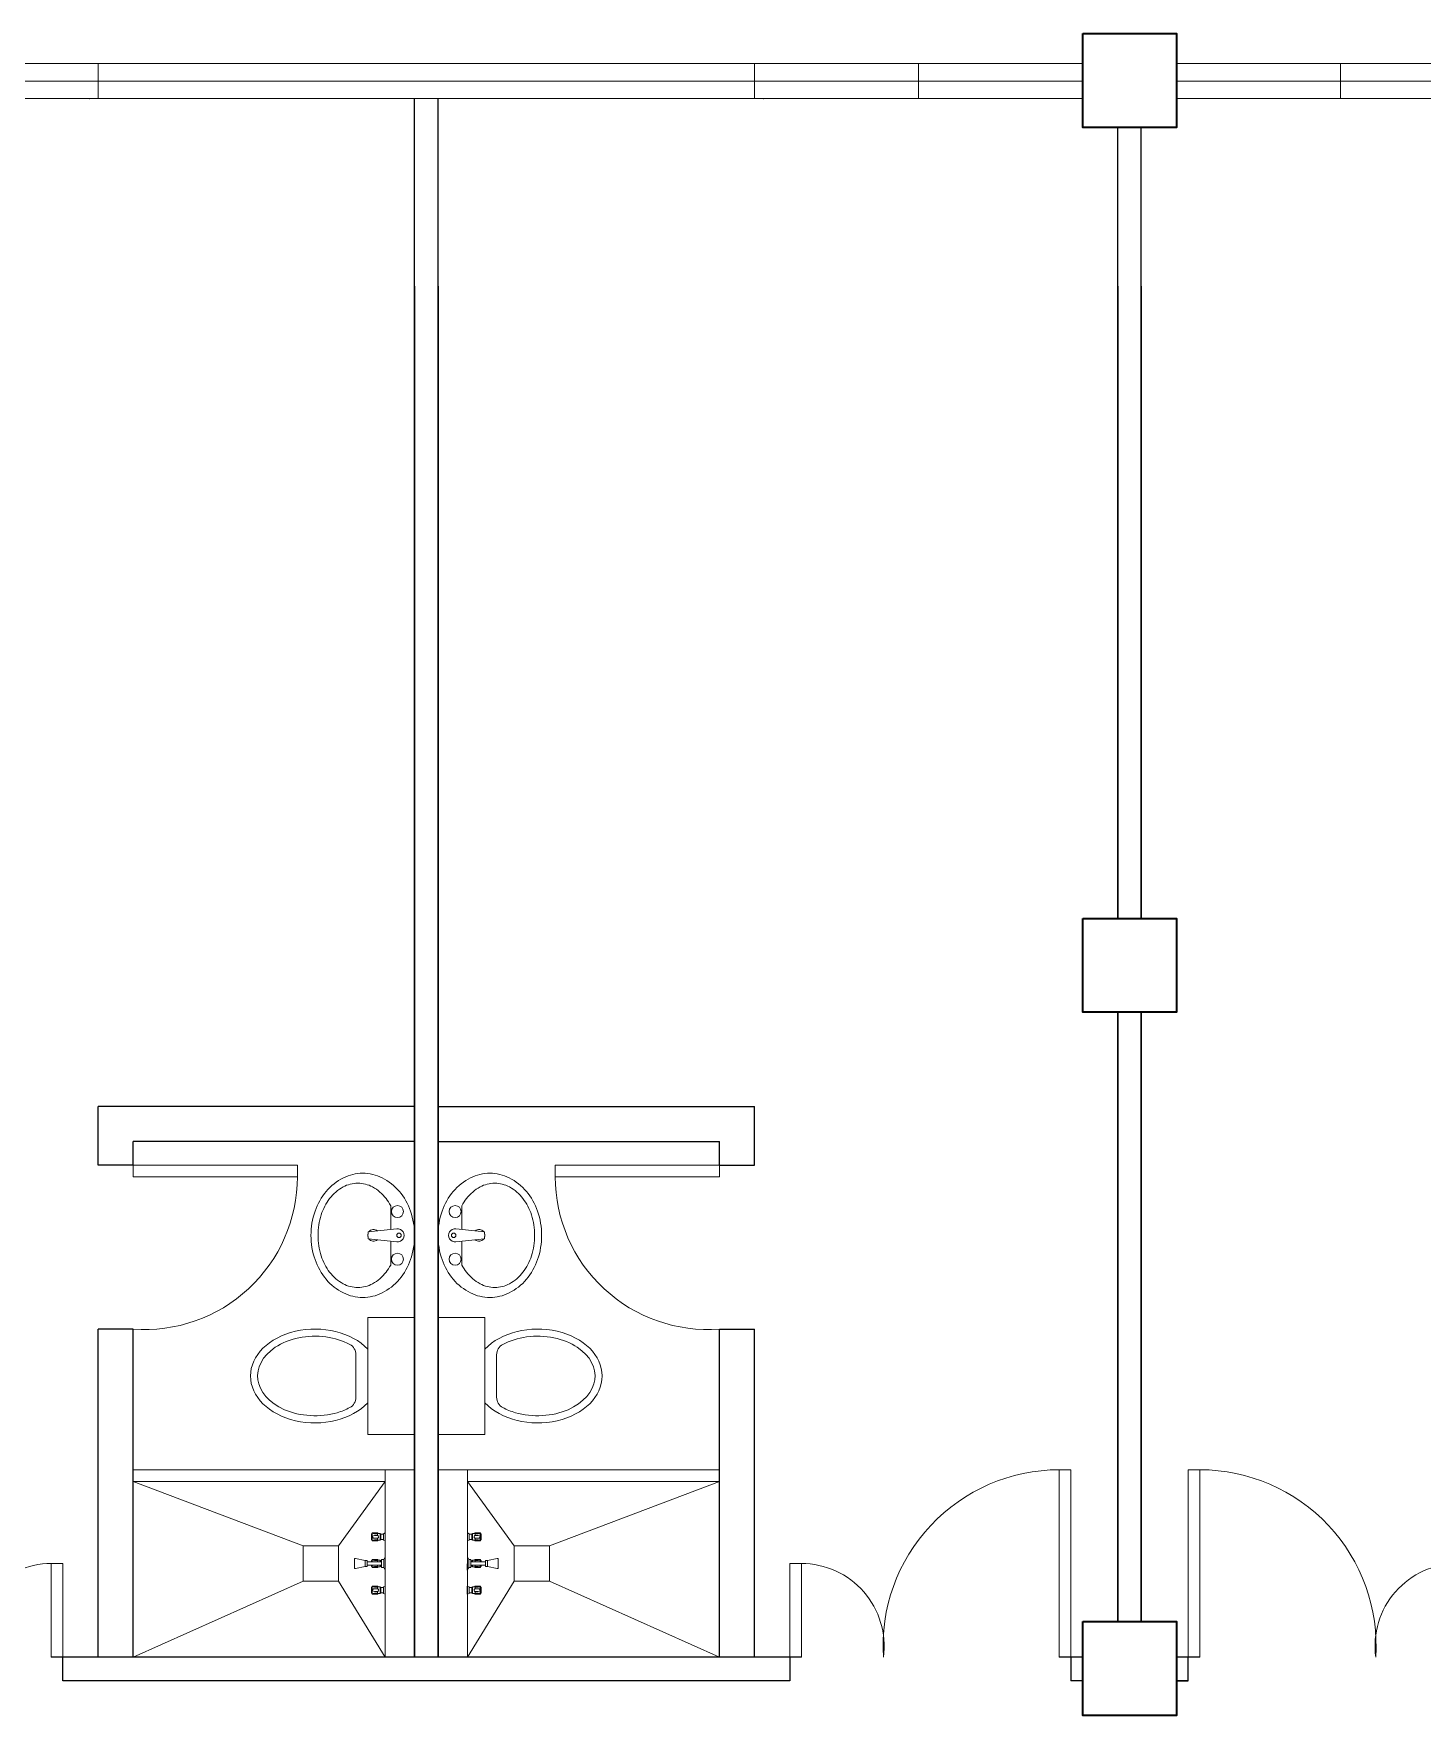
# Model space of a CAD drawing. Header units: millimetres. Extents: x 63005 to 126950, y 36019 to 74749.
# Drawn here: x 63209.08 to 63215, y 36172.58 to 36179.76 of the extents above; entities that cross this region are included whole.
import ezdxf

# ---------------------------------------------------------------- set-up
doc = ezdxf.new("R2010")
doc.units = ezdxf.units.MM
doc.header["$LTSCALE"] = 0.04

msp = doc.modelspace()

# ---------------------------------------------------------------- linework, layer by layer
at = {"color": 8, "linetype": 'ByBlock', "lineweight": 9}
for p, q in [((63208.718, 36179.6284), (63209.918, 36179.6284)), ((63209.3554, 36179.4784), (63209.3554, 36179.6284)), ((63209.918, 36179.6284), (63210.6805, 36179.6284)), ((63210.8305, 36179.6284), (63210.6805, 36179.6284)), ((63211.593, 36179.6284), (63210.8305, 36179.6284)), ((63212.793, 36179.6284), (63211.593, 36179.6284)), ((63212.1554, 36179.6284), (63212.1554, 36179.4784)), ((63212.793, 36179.6284), (63213.5554, 36179.6284)), ((63212.8554, 36179.6284), (63212.8554, 36179.4784)), ((63213.9554, 36179.6284), (63213.9555, 36179.6284)), ((63214.718, 36179.6284), (63213.9555, 36179.6284)), ((63214.6554, 36179.6284), (63214.6554, 36179.4784)), ((63214.718, 36179.6284), (63215.918, 36179.6284)), ((63209.3554, 36179.5534), (63207.9554, 36179.5534)), ((63209.3554, 36179.5534), (63212.1554, 36179.5534)), ((63213.5554, 36179.5534), (63212.1554, 36179.5534)), ((63215.3554, 36179.5534), (63213.9554, 36179.5534)), ((63213.5554, 36179.4784), (63207.9554, 36179.4784)), ((63209.1805, 36179.4784), (63209.918, 36179.4784)), ((63209.918, 36179.4784), (63210.6805, 36179.4784)), ((63211.593, 36179.4784), (63210.8305, 36179.4784)), ((63212.793, 36179.4784), (63211.593, 36179.4784)), ((63212.793, 36179.4784), (63213.5554, 36179.4784)), ((63214.718, 36179.4784), (63213.9554, 36179.4784)), ((63214.718, 36179.4784), (63215.918, 36179.4784)), ((63210.7055, 36175.214), (63210.7055, 36173.264)), ((63210.5805, 36172.8284), (63210.5805, 36173.6284)), ((63210.9305, 36172.8284), (63210.9305, 36173.6284)), ((63210.5805, 36172.8284), (63209.5055, 36172.8284))]:
    msp.add_line(p, q, dxfattribs=at)
at = {"color": 8, "linetype": 'ByBlock', "lineweight": 25}
for p, q in [((63210.7055, 36172.8284), (63210.7055, 36179.4784)), ((63210.8055, 36172.8284), (63210.8055, 36179.4784)), ((63213.7054, 36175.9805), (63213.7054, 36179.3555)), ((63213.8054, 36175.9805), (63213.8054, 36179.3555)), ((63210.7055, 36178.6784), (63210.7055, 36172.8284)), ((63210.8055, 36178.6784), (63210.8055, 36172.8284)), ((63213.7054, 36178.6784), (63213.7054, 36175.9805)), ((63213.8054, 36178.6784), (63213.8054, 36175.9805)), ((63213.7054, 36175.5805), (63213.7054, 36172.9805)), ((63213.7054, 36172.9805), (63213.7054, 36175.5805)), ((63213.8054, 36175.5805), (63213.8054, 36172.9805)), ((63213.8054, 36172.9805), (63213.8054, 36175.5805)), ((63210.7055, 36172.8284), (63209.1555, 36172.8284)), ((63209.2055, 36172.7284), (63209.2055, 36172.8284)), ((63210.8055, 36172.8284), (63210.7055, 36172.8284)), ((63212.3555, 36172.8284), (63210.8055, 36172.8284)), ((63212.3055, 36172.8284), (63212.3055, 36172.7284)), ((63213.5555, 36172.8284), (63213.4555, 36172.8284)), ((63213.5055, 36172.8284), (63213.5055, 36172.7284)), ((63214.0554, 36172.8284), (63213.9554, 36172.8284)), ((63214.0054, 36172.7284), (63214.0054, 36172.8284)), ((63212.3055, 36172.7284), (63209.2055, 36172.7284)), ((63213.5555, 36172.7284), (63213.5055, 36172.7284)), ((63214.0054, 36172.7284), (63213.9554, 36172.7284)), ((63213.9554, 36172.7284), (63214.0054, 36172.7284))]:
    msp.add_line(p, q, dxfattribs=at)
at = {"color": 8, "linetype": 'ByBlock', "lineweight": 25, "ltscale": 0.3}
for p, q in [((63209.3555, 36174.9284), (63209.3555, 36175.1784)), ((63210.7055, 36175.1784), (63209.3555, 36175.1784)), ((63210.8055, 36175.1784), (63212.1555, 36175.1784)), ((63212.1555, 36174.9284), (63212.1555, 36175.1784)), ((63209.5055, 36174.9284), (63209.5055, 36175.0284)), ((63210.7055, 36175.0284), (63209.5055, 36175.0284)), ((63210.8055, 36175.0284), (63212.0055, 36175.0284)), ((63212.0055, 36174.9284), (63212.0055, 36175.0284)), ((63209.5055, 36174.9284), (63209.3555, 36174.9284)), ((63212.0055, 36174.9284), (63212.1555, 36174.9284)), ((63209.3555, 36172.8284), (63209.3555, 36174.2284)), ((63209.5055, 36174.2284), (63209.3555, 36174.2284)), ((63209.5055, 36172.8284), (63209.5055, 36174.2284)), ((63212.0055, 36172.8284), (63212.0055, 36174.2284)), ((63212.0055, 36174.2284), (63212.1555, 36174.2284)), ((63212.1555, 36172.8284), (63212.1555, 36174.2284))]:
    msp.add_line(p, q, dxfattribs=at)
at = {"color": 8, "lineweight": 9}
for p, q in [((63210.5076, 36174.6429), (63210.6294, 36174.6562)), ((63211.0033, 36174.6429), (63210.8815, 36174.6562)), ((63210.5076, 36174.6139), (63210.6294, 36174.6006)), ((63211.0033, 36174.6139), (63210.8815, 36174.6006)), ((63210.5055, 36174.2784), (63210.7055, 36174.2784)), ((63210.5055, 36173.7784), (63210.5055, 36174.2784)), ((63210.7055, 36174.2784), (63210.7055, 36173.7784)), ((63211.0055, 36174.2784), (63210.8055, 36174.2784)), ((63210.8055, 36174.2784), (63210.8055, 36173.7784)), ((63211.0055, 36173.7784), (63211.0055, 36174.2784)), ((63210.4555, 36173.9378), (63210.4555, 36174.1188)), ((63211.0555, 36173.9378), (63211.0555, 36174.1188)), ((63210.7055, 36173.7784), (63210.5055, 36173.7784)), ((63210.8055, 36173.7784), (63211.0055, 36173.7784)), ((63210.5217, 36173.3551), (63210.5232, 36173.3551)), ((63210.5217, 36173.329), (63210.5217, 36173.3551)), ((63210.5232, 36173.3551), (63210.5251, 36173.3587)), ((63210.5232, 36173.329), (63210.5232, 36173.3551)), ((63210.5251, 36173.3587), (63210.5471, 36173.3587)), ((63210.5251, 36173.3254), (63210.5251, 36173.3587)), ((63210.5339, 36173.3481), (63210.546, 36173.3481)), ((63210.534, 36173.3551), (63210.5461, 36173.3551)), ((63210.5471, 36173.3587), (63210.5512, 36173.3565)), ((63210.5471, 36173.3553), (63210.5471, 36173.3479)), ((63210.553, 36173.3561), (63210.5588, 36173.3561)), ((63210.5589, 36173.328), (63210.5588, 36173.3561)), ((63210.5588, 36173.3561), (63210.5611, 36173.3553)), ((63210.5611, 36173.3288), (63210.5611, 36173.3553)), ((63210.5729, 36173.3534), (63210.5611, 36173.3534)), ((63210.5797, 36173.3591), (63210.5729, 36173.3557)), ((63210.5729, 36173.3284), (63210.5729, 36173.3557)), ((63210.5797, 36173.3591), (63210.5804, 36173.3591)), ((63210.5797, 36173.325), (63210.5797, 36173.3591)), ((63210.5804, 36173.325), (63210.5804, 36173.3591)), ((63210.9312, 36173.3591), (63210.9305, 36173.3591)), ((63210.9305, 36173.325), (63210.9305, 36173.3591)), ((63210.9312, 36173.3591), (63210.938, 36173.3557)), ((63210.9312, 36173.325), (63210.9312, 36173.3591)), ((63210.938, 36173.3284), (63210.938, 36173.3557)), ((63210.938, 36173.3534), (63210.9498, 36173.3534)), ((63210.9521, 36173.3561), (63210.9498, 36173.3553)), ((63210.9498, 36173.3288), (63210.9498, 36173.3553)), ((63210.9579, 36173.3561), (63210.9521, 36173.3561)), ((63210.9521, 36173.328), (63210.9521, 36173.3561)), ((63210.9638, 36173.3587), (63210.9597, 36173.3565)), ((63210.9858, 36173.3587), (63210.9638, 36173.3587)), ((63210.9638, 36173.3553), (63210.9638, 36173.3479)), ((63210.9769, 36173.3551), (63210.9648, 36173.3551)), ((63210.9771, 36173.3481), (63210.9649, 36173.3481)), ((63210.9877, 36173.3551), (63210.9858, 36173.3587)), ((63210.9858, 36173.3254), (63210.9858, 36173.3587)), ((63210.9892, 36173.3551), (63210.9877, 36173.3551)), ((63210.9877, 36173.329), (63210.9877, 36173.3551)), ((63210.9892, 36173.329), (63210.9892, 36173.3551)), ((63210.5217, 36173.329), (63210.5232, 36173.329)), ((63210.5232, 36173.329), (63210.5251, 36173.3254)), ((63210.5251, 36173.3254), (63210.5471, 36173.3254)), ((63210.5339, 36173.336), (63210.546, 36173.336)), ((63210.534, 36173.329), (63210.5461, 36173.329)), ((63210.5471, 36173.3288), (63210.5471, 36173.3361)), ((63210.5471, 36173.3254), (63210.5512, 36173.3276)), ((63210.553, 36173.328), (63210.5589, 36173.328)), ((63210.5589, 36173.328), (63210.5611, 36173.3288)), ((63210.5729, 36173.3307), (63210.5611, 36173.3307)), ((63210.5797, 36173.325), (63210.5729, 36173.3284)), ((63210.5797, 36173.325), (63210.5804, 36173.325)), ((63210.9312, 36173.325), (63210.9305, 36173.325)), ((63210.9312, 36173.325), (63210.938, 36173.3284)), ((63210.938, 36173.3307), (63210.9498, 36173.3307)), ((63210.9521, 36173.328), (63210.9498, 36173.3288)), ((63210.9579, 36173.328), (63210.9521, 36173.328)), ((63210.9638, 36173.3254), (63210.9597, 36173.3276)), ((63210.9638, 36173.3288), (63210.9638, 36173.3361)), ((63210.9858, 36173.3254), (63210.9638, 36173.3254)), ((63210.9769, 36173.329), (63210.9648, 36173.329)), ((63210.9771, 36173.336), (63210.9649, 36173.336)), ((63210.9877, 36173.329), (63210.9858, 36173.3254)), ((63210.9892, 36173.329), (63210.9877, 36173.329)), ((63210.4486, 36173.2478), (63210.4486, 36173.209)), ((63210.4951, 36173.2407), (63210.4531, 36173.2493)), ((63210.4951, 36173.2161), (63210.4531, 36173.2075)), ((63210.4951, 36173.2161), (63210.4951, 36173.2407)), ((63210.4951, 36173.2407), (63210.5026, 36173.2407)), ((63210.4951, 36173.2161), (63210.4951, 36173.2407)), ((63210.5026, 36173.2161), (63210.4951, 36173.2161)), ((63210.5026, 36173.2407), (63210.5026, 36173.2161)), ((63210.565, 36173.236), (63210.5026, 36173.236)), ((63210.5026, 36173.2208), (63210.565, 36173.2208)), ((63210.5217, 36173.236), (63210.5217, 36173.2415)), ((63210.5217, 36173.2415), (63210.5233, 36173.2415)), ((63210.5217, 36173.2153), (63210.5217, 36173.2208)), ((63210.5217, 36173.2153), (63210.5233, 36173.2153)), ((63210.5233, 36173.2415), (63210.5251, 36173.2451)), ((63210.5233, 36173.236), (63210.5233, 36173.2415)), ((63210.5233, 36173.2153), (63210.5233, 36173.2208)), ((63210.5233, 36173.2153), (63210.5252, 36173.2117)), ((63210.5251, 36173.236), (63210.5251, 36173.2451)), ((63210.5251, 36173.2451), (63210.5471, 36173.2451)), ((63210.5252, 36173.2117), (63210.5252, 36173.2208)), ((63210.5252, 36173.2117), (63210.5471, 36173.2117)), ((63210.534, 36173.2415), (63210.5461, 36173.2415)), ((63210.534, 36173.2153), (63210.5461, 36173.2153)), ((63210.5471, 36173.2451), (63210.5512, 36173.2429)), ((63210.5471, 36173.2416), (63210.5471, 36173.236)), ((63210.5471, 36173.2152), (63210.5471, 36173.2208)), ((63210.5471, 36173.2117), (63210.5512, 36173.2139)), ((63210.553, 36173.2424), (63210.5589, 36173.2424)), ((63210.553, 36173.2144), (63210.5589, 36173.2144)), ((63210.5589, 36173.236), (63210.5589, 36173.2424)), ((63210.5589, 36173.2424), (63210.5611, 36173.2417)), ((63210.5589, 36173.2144), (63210.5589, 36173.2208)), ((63210.5589, 36173.2144), (63210.5611, 36173.2151)), ((63210.5611, 36173.236), (63210.5611, 36173.2417)), ((63210.565, 36173.2398), (63210.5611, 36173.2398)), ((63210.5611, 36173.2151), (63210.5611, 36173.2208)), ((63210.565, 36173.217), (63210.5611, 36173.217)), ((63210.565, 36173.2458), (63210.565, 36173.211)), ((63210.5747, 36173.2458), (63210.565, 36173.2458)), ((63210.565, 36173.2208), (63210.565, 36173.236)), ((63210.565, 36173.211), (63210.5747, 36173.211)), ((63210.5804, 36173.2574), (63210.5747, 36173.2458)), ((63210.5747, 36173.2458), (63210.5747, 36173.211)), ((63210.5747, 36173.211), (63210.5747, 36173.2458)), ((63210.5747, 36173.211), (63210.5805, 36173.1994)), ((63210.5805, 36173.1994), (63210.5804, 36173.2574)), ((63210.9304, 36173.1994), (63210.9305, 36173.2574)), ((63210.9362, 36173.211), (63210.9304, 36173.1994)), ((63210.9305, 36173.2574), (63210.9362, 36173.2458)), ((63210.9362, 36173.2458), (63210.9362, 36173.211)), ((63210.9362, 36173.211), (63210.9362, 36173.2458)), ((63210.9362, 36173.2458), (63210.9459, 36173.2458)), ((63210.9459, 36173.211), (63210.9362, 36173.211)), ((63210.9459, 36173.2458), (63210.9459, 36173.211)), ((63210.9459, 36173.2398), (63210.9498, 36173.2398)), ((63210.9459, 36173.236), (63211.0083, 36173.236)), ((63210.9459, 36173.2208), (63210.9459, 36173.236)), ((63211.0083, 36173.2208), (63210.9459, 36173.2208)), ((63210.9459, 36173.217), (63210.9498, 36173.217)), ((63210.952, 36173.2424), (63210.9498, 36173.2417)), ((63210.9498, 36173.236), (63210.9498, 36173.2417)), ((63210.9498, 36173.2151), (63210.9498, 36173.2208)), ((63210.952, 36173.2144), (63210.9498, 36173.2151)), ((63210.952, 36173.236), (63210.952, 36173.2424)), ((63210.9579, 36173.2424), (63210.952, 36173.2424)), ((63210.952, 36173.2144), (63210.952, 36173.2208)), ((63210.9579, 36173.2144), (63210.952, 36173.2144)), ((63210.9638, 36173.2451), (63210.9597, 36173.2429)), ((63210.9638, 36173.2117), (63210.9597, 36173.2139)), ((63210.9858, 36173.2451), (63210.9638, 36173.2451)), ((63210.9638, 36173.2416), (63210.9638, 36173.236)), ((63210.9638, 36173.2152), (63210.9638, 36173.2208)), ((63210.9858, 36173.2117), (63210.9638, 36173.2117)), ((63210.9769, 36173.2415), (63210.9648, 36173.2415)), ((63210.9769, 36173.2153), (63210.9648, 36173.2153)), ((63210.9858, 36173.236), (63210.9858, 36173.2451)), ((63210.9877, 36173.2415), (63210.9858, 36173.2451)), ((63210.9858, 36173.2117), (63210.9858, 36173.2208)), ((63210.9876, 36173.2153), (63210.9858, 36173.2117)), ((63210.9876, 36173.2153), (63210.9876, 36173.2208)), ((63210.9892, 36173.2153), (63210.9876, 36173.2153)), ((63210.9877, 36173.236), (63210.9877, 36173.2415)), ((63210.9892, 36173.2415), (63210.9877, 36173.2415)), ((63210.9892, 36173.236), (63210.9892, 36173.2415)), ((63210.9892, 36173.2153), (63210.9892, 36173.2208)), ((63211.0158, 36173.2407), (63211.0083, 36173.2407)), ((63211.0083, 36173.2407), (63211.0083, 36173.2161)), ((63211.0083, 36173.2161), (63211.0158, 36173.2161)), ((63211.0158, 36173.2407), (63211.0578, 36173.2493)), ((63211.0158, 36173.2161), (63211.0158, 36173.2407)), ((63211.0158, 36173.2161), (63211.0158, 36173.2407)), ((63211.0158, 36173.2161), (63211.0578, 36173.2075)), ((63211.0623, 36173.2478), (63211.0623, 36173.209)), ((63210.5218, 36173.1017), (63210.5218, 36173.1278)), ((63210.5218, 36173.1278), (63210.5233, 36173.1278)), ((63210.5233, 36173.1278), (63210.5252, 36173.1314)), ((63210.5233, 36173.1017), (63210.5233, 36173.1278)), ((63210.5252, 36173.0981), (63210.5252, 36173.1314)), ((63210.5252, 36173.1314), (63210.5471, 36173.1314)), ((63210.534, 36173.1278), (63210.5461, 36173.1278)), ((63210.5471, 36173.1314), (63210.5512, 36173.1292)), ((63210.5471, 36173.128), (63210.5471, 36173.1207)), ((63210.553, 36173.1288), (63210.5589, 36173.1288)), ((63210.5589, 36173.1288), (63210.5611, 36173.128)), ((63210.5589, 36173.1008), (63210.5589, 36173.1288)), ((63210.5611, 36173.1015), (63210.5611, 36173.128)), ((63210.5729, 36173.1261), (63210.5611, 36173.1261)), ((63210.5797, 36173.1318), (63210.5729, 36173.1284)), ((63210.5729, 36173.1011), (63210.5729, 36173.1284)), ((63210.5797, 36173.0977), (63210.5797, 36173.1318)), ((63210.5797, 36173.1318), (63210.5805, 36173.1318)), ((63210.5805, 36173.0977), (63210.5805, 36173.1318)), ((63210.9304, 36173.0977), (63210.9304, 36173.1318)), ((63210.9312, 36173.1318), (63210.9304, 36173.1318)), ((63210.9312, 36173.0977), (63210.9312, 36173.1318)), ((63210.9312, 36173.1318), (63210.938, 36173.1284)), ((63210.938, 36173.1011), (63210.938, 36173.1284)), ((63210.938, 36173.1261), (63210.9498, 36173.1261)), ((63210.952, 36173.1288), (63210.9498, 36173.128)), ((63210.9498, 36173.1015), (63210.9498, 36173.128)), ((63210.952, 36173.1008), (63210.952, 36173.1288)), ((63210.9579, 36173.1288), (63210.952, 36173.1288)), ((63210.9638, 36173.1314), (63210.9597, 36173.1292)), ((63210.9857, 36173.1314), (63210.9638, 36173.1314)), ((63210.9638, 36173.128), (63210.9638, 36173.1207)), ((63210.9769, 36173.1278), (63210.9648, 36173.1278)), ((63210.9857, 36173.0981), (63210.9857, 36173.1314)), ((63210.9876, 36173.1278), (63210.9857, 36173.1314)), ((63210.9876, 36173.1017), (63210.9876, 36173.1278)), ((63210.9892, 36173.1278), (63210.9876, 36173.1278)), ((63210.9892, 36173.1017), (63210.9892, 36173.1278)), ((63210.5218, 36173.1017), (63210.5233, 36173.1017)), ((63210.5233, 36173.1017), (63210.5252, 36173.0981)), ((63210.5252, 36173.0981), (63210.5471, 36173.0981)), ((63210.5339, 36173.1208), (63210.546, 36173.1208)), ((63210.5339, 36173.1087), (63210.546, 36173.1087)), ((63210.534, 36173.1017), (63210.5461, 36173.1017)), ((63210.5471, 36173.1015), (63210.5471, 36173.1089)), ((63210.5471, 36173.0981), (63210.5512, 36173.1003)), ((63210.553, 36173.1008), (63210.5589, 36173.1008)), ((63210.5589, 36173.1008), (63210.5611, 36173.1015)), ((63210.5729, 36173.1034), (63210.5611, 36173.1034)), ((63210.5797, 36173.0977), (63210.5729, 36173.1011)), ((63210.5797, 36173.0977), (63210.5805, 36173.0977)), ((63210.9312, 36173.0977), (63210.9304, 36173.0977)), ((63210.9312, 36173.0977), (63210.938, 36173.1011)), ((63210.938, 36173.1034), (63210.9498, 36173.1034)), ((63210.952, 36173.1008), (63210.9498, 36173.1015)), ((63210.9579, 36173.1008), (63210.952, 36173.1008)), ((63210.9638, 36173.0981), (63210.9597, 36173.1003)), ((63210.9638, 36173.1015), (63210.9638, 36173.1089)), ((63210.9857, 36173.0981), (63210.9638, 36173.0981)), ((63210.9769, 36173.1017), (63210.9648, 36173.1017)), ((63210.977, 36173.1208), (63210.9649, 36173.1208)), ((63210.977, 36173.1087), (63210.9649, 36173.1087)), ((63210.9876, 36173.1017), (63210.9857, 36173.0981)), ((63210.9892, 36173.1017), (63210.9876, 36173.1017))]:
    msp.add_line(p, q, dxfattribs=at)
at = {"color": 8, "linetype": 'ByBlock', "lineweight": 9, "ltscale": 0.3}
for p, q in [((63210.2305, 36173.3034), (63209.5055, 36173.5784)), ((63210.3805, 36173.3034), (63210.5805, 36173.5784)), ((63211.1305, 36173.3034), (63210.9305, 36173.5784)), ((63211.2805, 36173.3034), (63212.0055, 36173.5784)), ((63210.2305, 36173.1534), (63209.5055, 36172.8284)), ((63210.3805, 36173.1534), (63210.5805, 36172.8284)), ((63211.1305, 36173.1534), (63210.9305, 36172.8284)), ((63211.2805, 36173.1534), (63212.0055, 36172.8284))]:
    msp.add_line(p, q, dxfattribs=at)
at = {"color": 8, "linetype": 'ByBlock', "lineweight": 35}
for points in [[(63213.5554, 36179.7555), (63213.9554, 36179.7555), (63213.9554, 36179.3555), (63213.5554, 36179.3555)], [(63213.5554, 36175.9805), (63213.9554, 36175.9805), (63213.9554, 36175.5805), (63213.5554, 36175.5805)], [(63213.5554, 36172.9805), (63213.9554, 36172.9805), (63213.9554, 36172.5805), (63213.5554, 36172.5805)]]:
    msp.add_lwpolyline(points, close=True, dxfattribs=at)
at = {"color": 8, "lineweight": 13, "ltscale": 0.03}
for points in [[(63209.5055, 36174.9284), (63209.5055, 36174.8784), (63210.2055, 36174.8784), (63210.2055, 36174.9284)], [(63212.0055, 36174.9284), (63212.0055, 36174.8784), (63211.3055, 36174.8784), (63211.3055, 36174.9284)], [(63213.4555, 36172.8284), (63213.5055, 36172.8284), (63213.5055, 36173.6284), (63213.4555, 36173.6284)], [(63214.0554, 36172.8284), (63214.0054, 36172.8284), (63214.0054, 36173.6284), (63214.0554, 36173.6284)], [(63209.2055, 36172.8284), (63209.1555, 36172.8284), (63209.1555, 36173.2284), (63209.2055, 36173.2284)], [(63212.3055, 36172.8284), (63212.3555, 36172.8284), (63212.3555, 36173.2284), (63212.3055, 36173.2284)]]:
    msp.add_lwpolyline(points, close=True, dxfattribs=at)
at = {"color": 8, "lineweight": 9}
for points in [[(63210.4845, 36174.3634, -0.11576), (63210.402, 36174.3828, -0.104047), (63210.3282, 36174.441, -0.090875), (63210.2808, 36174.5249, -0.083344), (63210.2635, 36174.6284, -0.083344), (63210.2808, 36174.7319, -0.090875), (63210.3282, 36174.8158, -0.104047), (63210.402, 36174.8741, -0.11576), (63210.4845, 36174.8934, -0.11576), (63210.5669, 36174.8741, -0.104047), (63210.6407, 36174.8158, -0.090875), (63210.6881, 36174.7319, -0.083344), (63210.7055, 36174.6284, -0.083344), (63210.6881, 36174.5249, -0.090875), (63210.6407, 36174.441, -0.104047), (63210.5669, 36174.3828, -0.11576)], [(63211.0265, 36174.3634, 0.11576), (63211.1089, 36174.3828, 0.104047), (63211.1827, 36174.441, 0.090875), (63211.2301, 36174.5249, 0.083344), (63211.2475, 36174.6284, 0.083344), (63211.2301, 36174.7319, 0.090875), (63211.1827, 36174.8158, 0.104047), (63211.1089, 36174.8741, 0.11576), (63211.0265, 36174.8934, 0.11576), (63210.944, 36174.8741, 0.104047), (63210.8702, 36174.8158, 0.090875), (63210.8228, 36174.7319, 0.083344), (63210.8055, 36174.6284, 0.083344), (63210.8228, 36174.5249, 0.090875), (63210.8702, 36174.441, 0.104047), (63210.944, 36174.3828, 0.11576)]]:
    msp.add_lwpolyline(points, format="xyb", close=True, dxfattribs=at)
for points in [[(63210.4635, 36174.4059, -0.124838), (63210.4009, 36174.4218, -0.105788), (63210.3432, 36174.4711, -0.086697), (63210.307, 36174.5408, -0.076776), (63210.2935, 36174.6284, -0.076776), (63210.307, 36174.716, -0.086697), (63210.3432, 36174.7857, -0.105788), (63210.4009, 36174.835, -0.124838), (63210.4635, 36174.8509, -0.124838), (63210.526, 36174.835, -0.105788), (63210.5837, 36174.7857, -0.040067), (63210.6035, 36174.755), (63210.6035, 36174.6528, -0.040067)], [(63211.0475, 36174.4059, 0.124838), (63211.11, 36174.4218, 0.105788), (63211.1677, 36174.4711, 0.086697), (63211.2039, 36174.5408, 0.076776), (63211.2175, 36174.6284, 0.076776), (63211.2039, 36174.716, 0.086697), (63211.1677, 36174.7857, 0.105788), (63211.11, 36174.835, 0.124838), (63211.0475, 36174.8509, 0.124838), (63210.9849, 36174.835, 0.105788), (63210.9272, 36174.7857, 0.040067), (63210.9075, 36174.755), (63210.9075, 36174.6528, 0.040067)], [(63210.6035, 36174.604), (63210.6035, 36174.5018, -0.040067), (63210.5837, 36174.4711, -0.105788), (63210.526, 36174.4218, -0.124838), (63210.4635, 36174.4059, -0.124838)], [(63210.9075, 36174.604), (63210.9075, 36174.5018, 0.040067), (63210.9272, 36174.4711, 0.105788), (63210.9849, 36174.4218, 0.124838), (63211.0475, 36174.4059, 0.124838)]]:
    msp.add_lwpolyline(points, format="xyb", dxfattribs=at)
at = {"color": 8, "linetype": 'ByBlock', "lineweight": 9, "ltscale": 0.3}
for points in [[(63210.5805, 36173.5784), (63209.5055, 36173.5784), (63209.5055, 36173.6284), (63210.7055, 36173.6284), (63210.7055, 36173.6284)], [(63210.9305, 36173.5784), (63212.0055, 36173.5784), (63212.0055, 36173.6284), (63210.8055, 36173.6284), (63210.8055, 36173.6284)]]:
    msp.add_lwpolyline(points, dxfattribs=at)
at = {"color": 8, "linetype": 'ByBlock', "lineweight": 9, "ltscale": 0.03}
for points in [[(63210.3805, 36173.3034), (63210.3805, 36173.1534), (63210.2305, 36173.1534), (63210.2305, 36173.3034)], [(63211.1305, 36173.3034), (63211.1305, 36173.1534), (63211.2805, 36173.1534), (63211.2805, 36173.3034)]]:
    msp.add_lwpolyline(points, close=True, dxfattribs=at)
at = {"color": 8, "lineweight": 9}
for centre, radius in [((63210.6325, 36174.73), 0.0255), ((63210.8785, 36174.73), 0.0255), ((63210.639, 36174.6284), 0.0095), ((63210.872, 36174.6284), 0.0095), ((63210.6325, 36174.5268), 0.0255), ((63210.8785, 36174.5268), 0.0255)]:
    msp.add_circle(centre, radius, dxfattribs=at)
at = {"color": 8, "lineweight": 13, "ltscale": 0.03}
for centre, radius, start, end in [((63209.5537, 36174.8784), 0.6518, 265.75781, 0), ((63211.9572, 36174.8784), 0.6518, 180, 274.24219), ((63213.4555, 36172.8768), 0.7516, 90, 183.69522), ((63214.0554, 36172.8768), 0.7516, 356.30478, 90), ((63209.1555, 36172.8753), 0.3531, 90, 187.62815), ((63212.3555, 36172.8753), 0.3531, 352.37185, 90), ((63215.1554, 36172.8753), 0.3531, 90, 187.62815)]:
    msp.add_arc(centre, radius, start, end, dxfattribs=at)
at = {"color": 8, "lineweight": 9}
for centre, radius, start, end in [((63210.5305, 36174.6284), 0.025, 161.37929, 198.62071), ((63210.6013, 36174.6284), 0.0948, 171.20259, 188.79741), ((63210.5305, 36174.6284), 0.025, 48.79782, 143.69319), ((63210.6325, 36174.6284), 0.028, 263.75449, 96.24551), ((63210.8785, 36174.6284), 0.028, 83.75449, 276.24551), ((63210.9804, 36174.6284), 0.025, 36.30681, 131.20218), ((63210.9096, 36174.6284), 0.0948, 351.20259, 8.79741), ((63210.9804, 36174.6284), 0.025, 341.37929, 18.62071), ((63210.5305, 36174.6284), 0.025, 216.30681, 311.20218), ((63210.9804, 36174.6284), 0.025, 228.79782, 323.69319), ((63210.4055, 36174.1188), 0.05, 0, 61.99164), ((63211.1055, 36174.1188), 0.05, 118.00836, 180), ((63210.4055, 36173.9378), 0.05, 298.15006, 0), ((63211.1055, 36173.9378), 0.05, 180, 241.84994)]:
    msp.add_arc(centre, radius, start, end, dxfattribs=at)
at = {"color": 8, "lineweight": 9, "extrusion": (0, 0, -1)}
msp.add_ellipse((63210.2805, 36174.0284), major_axis=(0.275, 0), ratio=0.727273, start_param=0.612555, end_param=5.670631, dxfattribs=at)
at = {"color": 8, "lineweight": 9}
for centre, major_axis, ratio, start_param, end_param in [((63211.2305, 36174.0284), (-0.275, 0), 0.727273, 0.612555, 5.670631), ((63210.9579, 36173.3598), (-0.00268, 0.00268), 1, 2.356082, 2.850023), ((63210.9627, 36173.342), (-0.00268, 0.00268), 1, 0.203142, 1.36743), ((63210.97, 36173.3372), (-0.00887, 0.00887), 1, -0.157871, 0.203142), ((63210.9701, 36173.3469), (0.00887, 0.00887), 1, 2.938226, 3.299239), ((63210.9709, 36173.3703), (-0.0118, 0.0118), 1, 1.703115, 1.83534), ((63210.9648, 36173.3589), (-0.00268, 0.00268), 1, 1.728443, 2.356082), ((63210.9649, 36173.3443), (0.00268, 0.00268), 1, 0.785286, 1.412925), ((63210.9649, 36173.3398), (0.00268, 0.00268), 1, 3.299239, 3.926878), ((63210.9762, 36173.3678), (-0.00896, 0.00896), 1, 2.418785, 3.129871), ((63210.9763, 36173.3377), (0.00738, 0.00738), 1, 6.21008, 6.994878), ((63210.9763, 36173.3464), (0.00738, 0.00738), 1, 4.000472, 4.78527), ((63210.9813, 36173.342), (-0.00268, 0.00268), 1, 3.214474, 4.639283), ((63210.9579, 36173.3242), (-0.00268, 0.00268), 1, -1.279452, -0.785511), ((63210.9709, 36173.3138), (-0.0118, 0.0118), 1, -0.264769, -0.132543), ((63210.9648, 36173.3252), (0.00268, 0.00268), 1, 0.785286, 1.412925), ((63210.9761, 36173.3163), (-0.00896, 0.00896), 1, -1.559299, -0.848214), ((63210.4518, 36173.2111), (0.00268, 0.00268), 1, 2.92514, 4.295202), ((63210.9579, 36173.2462), (0.00268, 0.00268), 1, 3.926878, 4.42082), ((63210.9579, 36173.2106), (-0.00268, 0.00268), 1, -1.279452, -0.785511), ((63210.9709, 36173.2567), (0.0118, 0.0118), 1, 3.273911, 3.406137), ((63210.9709, 36173.2001), (0.0118, 0.0118), 1, 1.306028, 1.438253), ((63210.9648, 36173.2453), (0.00268, 0.00268), 1, 3.299239, 3.926878), ((63210.9648, 36173.2115), (-0.00268, 0.00268), 1, -0.785511, -0.157871), ((63210.9761, 36173.2541), (-0.00896, 0.00896), 1, 2.418785, 3.129871), ((63210.9761, 36173.2027), (0.00896, 0.00896), 1, 0.011497, 0.722582), ((63211.0591, 36173.2457), (0.00268, 0.00268), 1, 6.066508, 7.43657), ((63210.9579, 36173.1326), (0.00268, 0.00268), 1, 3.926878, 4.42082), ((63210.9708, 36173.143), (-0.0118, 0.0118), 1, 1.703115, 1.83534), ((63210.9648, 36173.1316), (0.00268, 0.00268), 1, 3.299239, 3.926878), ((63210.9761, 36173.1405), (0.00896, 0.00896), 1, 3.989582, 4.700667), ((63210.9579, 36173.097), (0.00268, 0.00268), 1, 0.291344, 0.785286), ((63210.9627, 36173.1148), (-0.00268, 0.00268), 1, 0.203142, 1.36743), ((63210.97, 36173.11), (0.00887, 0.00887), 1, 1.412925, 1.773938), ((63210.97, 36173.1196), (-0.00887, 0.00887), 1, 1.36743, 1.728443), ((63210.9708, 36173.0865), (-0.0118, 0.0118), 1, -0.264769, -0.132543), ((63210.9648, 36173.0979), (-0.00268, 0.00268), 1, -0.785511, -0.157871), ((63210.9649, 36173.117), (0.00268, 0.00268), 1, 0.785286, 1.412925), ((63210.9649, 36173.1125), (0.00268, 0.00268), 1, 3.299239, 3.926878), ((63210.9761, 36173.089), (-0.00896, 0.00896), 1, -1.559299, -0.848214), ((63210.9763, 36173.1104), (-0.00738, 0.00738), 1, 4.639283, 5.424081), ((63210.9763, 36173.1191), (0.00738, 0.00738), 1, 4.000472, 4.78527), ((63210.9813, 36173.1148), (0.00268, 0.00268), 1, 4.78527, 6.21008)]:
    msp.add_ellipse(centre, major_axis=major_axis, ratio=ratio, start_param=start_param, end_param=end_param, dxfattribs=at)
at = {"color": 8, "lineweight": 9, "extrusion": (-2.88216e-41, 4.99074e-41, -1)}
for centre, major_axis, start_param, end_param in [((63210.5296, 36173.342), (-0.00268, 0.00268), 4.78527, 6.21008), ((63210.5348, 36173.3678), (0.00896, 0.00896), 2.418785, 3.129871), ((63210.5346, 36173.3377), (0.00738, 0.00738), 4.639283, 5.424081), ((63210.5346, 36173.3464), (-0.00738, 0.00738), 4.000472, 4.78527), ((63210.546, 36173.3443), (-0.00268, 0.00268), 0.785286, 1.412925), ((63210.546, 36173.3398), (-0.00268, 0.00268), 3.299239, 3.926878), ((63210.5461, 36173.3589), (0.00268, 0.00268), 1.728443, 2.356082), ((63210.5409, 36173.3372), (0.00887, 0.00887), -0.157871, 0.203142), ((63210.5409, 36173.3469), (0.00887, 0.00887), 1.36743, 1.728443), ((63210.54, 36173.3703), (-0.0118, 0.0118), 3.273911, 3.406137), ((63210.553, 36173.3598), (0.00268, 0.00268), 2.356082, 2.850023), ((63210.5482, 36173.342), (-0.00268, 0.00268), 1.773938, 2.938226), ((63210.5348, 36173.3163), (-0.00896, 0.00896), 0.011497, 0.722582), ((63210.5461, 36173.3252), (0.00268, 0.00268), -0.785511, -0.157871), ((63210.54, 36173.3138), (-0.0118, 0.0118), 1.306028, 1.438253), ((63210.553, 36173.3242), (0.00268, 0.00268), -1.279452, -0.785511), ((63210.4518, 36173.2457), (0.00268, 0.00268), 4.495711, 5.865773), ((63210.5348, 36173.2541), (-0.00896, 0.00896), 3.989582, 4.700667), ((63210.5348, 36173.2027), (-0.00896, 0.00896), 0.011497, 0.722582), ((63210.5461, 36173.2453), (-0.00268, 0.00268), 3.299239, 3.926878), ((63210.5461, 36173.2115), (-0.00268, 0.00268), 0.785286, 1.412925), ((63210.54, 36173.2567), (0.0118, 0.0118), 1.703115, 1.83534), ((63210.5401, 36173.2001), (0.0118, 0.0118), -0.264769, -0.132543), ((63210.553, 36173.2462), (-0.00268, 0.00268), 3.926878, 4.42082), ((63210.553, 36173.2106), (-0.00268, 0.00268), 0.291344, 0.785286), ((63210.5348, 36173.1405), (0.00896, 0.00896), 2.418785, 3.129871), ((63210.5461, 36173.1316), (0.00268, 0.00268), 1.728443, 2.356082), ((63210.5401, 36173.143), (-0.0118, 0.0118), 3.273911, 3.406137), ((63210.553, 36173.1326), (0.00268, 0.00268), 2.356082, 2.850023), ((63210.5296, 36173.1148), (-0.00268, 0.00268), 4.78527, 6.21008), ((63210.5348, 36173.089), (-0.00896, 0.00896), 0.011497, 0.722582), ((63210.5346, 36173.1104), (0.00738, 0.00738), 4.639283, 5.424081), ((63210.5346, 36173.1191), (-0.00738, 0.00738), 4.000472, 4.78527), ((63210.546, 36173.117), (-0.00268, 0.00268), 0.785286, 1.412925), ((63210.546, 36173.1125), (-0.00268, 0.00268), 3.299239, 3.926878), ((63210.5461, 36173.0979), (0.00268, 0.00268), -0.785511, -0.157871), ((63210.5409, 36173.11), (0.00887, 0.00887), -0.157871, 0.203142), ((63210.5409, 36173.1196), (0.00887, 0.00887), 1.36743, 1.728443), ((63210.5401, 36173.0865), (0.0118, 0.0118), -0.264769, -0.132543), ((63210.553, 36173.097), (0.00268, 0.00268), -1.279452, -0.785511), ((63210.5482, 36173.1148), (-0.00268, 0.00268), 1.773938, 2.938226)]:
    msp.add_ellipse(centre, major_axis=major_axis, ratio=1, start_param=start_param, end_param=end_param, dxfattribs=at)
at = {"color": 8, "lineweight": 9, "extrusion": (2.88216e-41, 4.99074e-41, -1)}
msp.add_ellipse((63211.0591, 36173.2111), major_axis=(-0.00268, 0.00268), ratio=1, start_param=2.92514, end_param=4.295202, dxfattribs=at)
at = {"color": 8, "lineweight": 9}
for points in [[(63210.429, 36173.8937), (63210.4126, 36173.885), (63210.3946, 36173.8775), (63210.3034, 36173.8506), (63210.2162, 36173.8558), (63210.0846, 36173.9135), (63210.0432, 36173.9636), (63210.0298, 36174.0617), (63210.0557, 36174.1139), (63210.1669, 36174.188), (63210.2506, 36174.2058), (63210.3644, 36174.1901), (63210.3993, 36174.1787), (63210.4289, 36174.1629)], [(63211.0819, 36173.8937), (63211.0983, 36173.885), (63211.1163, 36173.8775), (63211.2075, 36173.8506), (63211.2947, 36173.8558), (63211.4263, 36173.9135), (63211.4677, 36173.9636), (63211.4811, 36174.0617), (63211.4552, 36174.1139), (63211.344, 36174.188), (63211.2603, 36174.2058), (63211.1465, 36174.1901), (63211.1116, 36174.1787), (63211.082, 36174.1629)]]:
    msp.add_open_spline(points, degree=3, knots=[0.937253, 0.937253, 0.937253, 0.937253, 1.185372, 1.185372, 2.113864, 2.113864, 3.042356, 3.042356, 3.970847, 3.970847, 4.899339, 4.899339, 5.346062, 5.346062, 5.346062, 5.346062], dxfattribs=at)
at = {"color": 8, "linetype": 'ByBlock', "lineweight": 9}
for p in [(63209.318, 36179.4784), (63212.193, 36179.4784)]:
    msp.add_point(p, dxfattribs=at)

doc.saveas('drawing.dxf')
